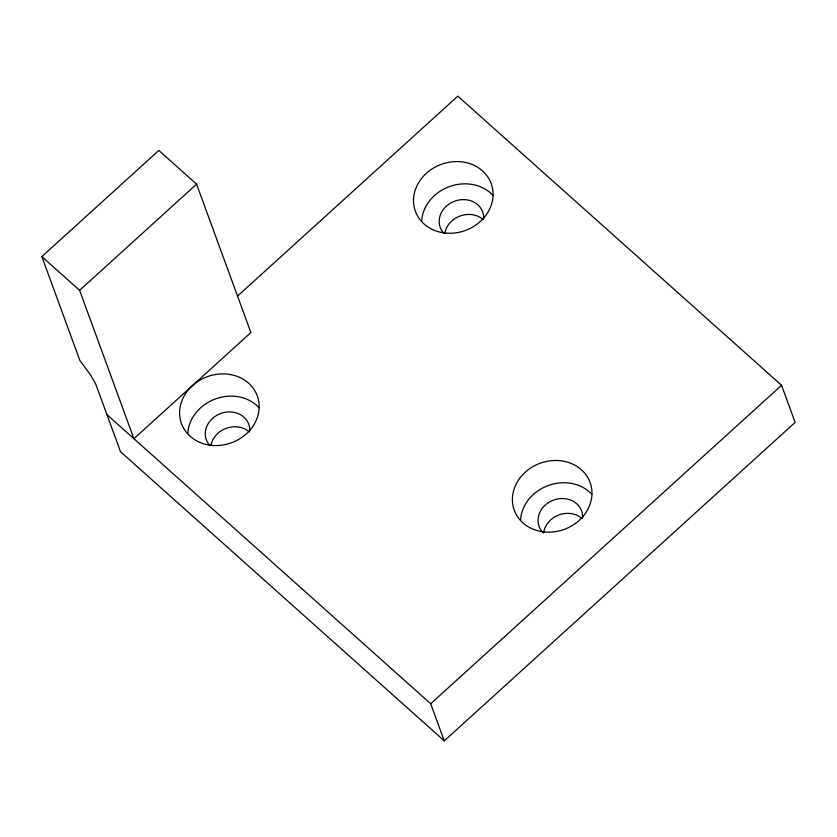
<?xml version="1.0" encoding="UTF-8"?>
<svg xmlns="http://www.w3.org/2000/svg" width="837" height="837" viewBox="0 0 837 837"><rect width="100%" height="100%" fill="white"/><g stroke="black" fill="none" stroke-linecap="round" stroke-linejoin="round"><path stroke-width="1.26" d="M41.85 256.593L158.81 150.44L196.58 184.171L250.88 332.561L133.92 438.714L79.62 290.324L41.85 256.593L79.86 360.465L90.668 375.112L95.7 383.974L120.518 451.718L444.28 740.85L795.15 422.382L781.57 385.282L457.808 96.15L237.436 296.183M79.62 290.324L196.58 184.171M444.28 740.85L430.71 703.75L781.57 385.282M106.948 414.618L430.71 703.75M543.611 532.96A22.599 19.711 -20.1 0 1 558.813 514.975A22.599 19.711 -20.1 0 1 582.133 518.563M210.903 445.723A22.599 19.711 -20.1 0 1 226.356 428.251A22.599 19.711 -20.1 0 1 249.332 431.965M444.824 233.408A22.599 19.711 -20.1 0 1 460.266 215.946A22.599 19.711 -20.1 0 1 483.242 219.65M520.572 520.321A40.364 35.196 -20.1 0 1 548.277 485.512A40.364 35.196 -20.1 0 1 591.874 494.322M542.658 532.175A22.599 19.711 -20.1 0 1 553.581 500.066A22.599 19.711 -20.1 0 1 582.583 517.622M187.77 433.723A40.364 35.196 -20.1 0 1 215.486 398.914A40.364 35.196 -20.1 0 1 259.072 407.724M209.867 445.577A22.599 19.711 -20.1 0 1 220.78 413.468A22.599 19.711 -20.1 0 1 249.792 431.024M421.681 221.407A40.364 35.196 -20.1 0 1 449.396 186.599A40.364 35.196 -20.1 0 1 492.983 195.408M443.777 233.261A22.599 19.711 -20.1 0 1 454.69 201.152A22.599 19.711 -20.1 0 1 483.702 218.708M542.125 531.673A40.364 35.196 -20.1 0 0 590.545 483.817A40.364 35.196 -20.1 0 0 523.878 473.491A40.364 35.196 -20.1 0 0 542.125 531.673M209.323 445.075A40.364 35.196 -20.1 0 0 257.744 397.219A40.364 35.196 -20.1 0 0 191.077 386.893A40.364 35.196 -20.1 0 0 209.323 445.075M443.233 232.759A40.364 35.196 -20.1 0 0 491.654 184.904A40.364 35.196 -20.1 0 0 424.987 174.577A40.364 35.196 -20.1 0 0 443.233 232.759"/></g></svg>
